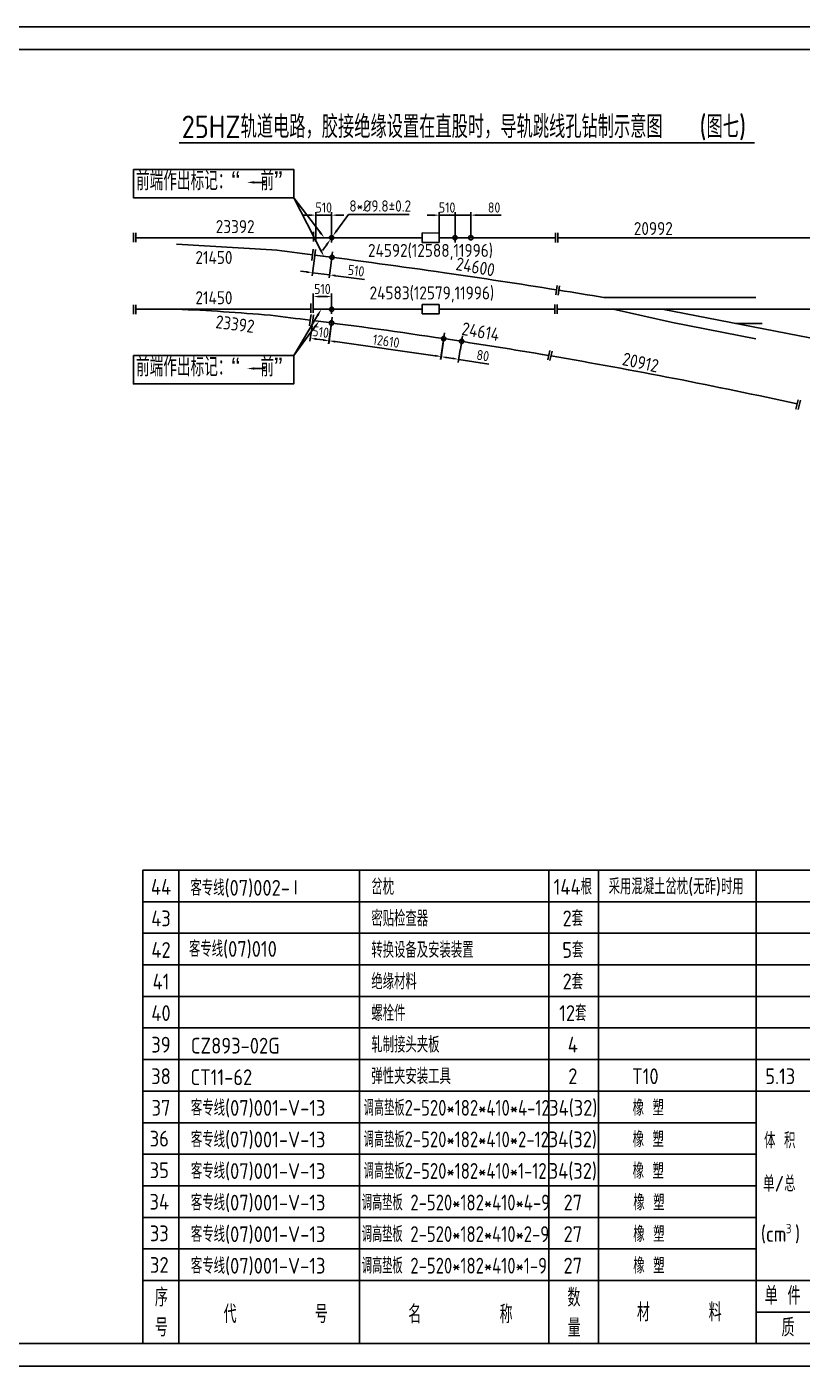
# Model space of a CAD drawing. Header units: millimetres. Extents: x 88099 to 263099, y -144739 to -10699.
# Drawn here: x 224024 to 241218, y -40399 to -10699 of the extents above; entities that cross this region are included whole.
import ezdxf
from ezdxf import colors
from ezdxf.entities.mleader import LeaderData, LeaderLine
from ezdxf.enums import TextEntityAlignment as Align
from ezdxf.math import Vec2, Vec3

# ---------------------------------------------------------------- set-up
doc = ezdxf.new("R2010")
doc.units = ezdxf.units.MM
doc.layers.get('0').update_dxf_attribs({"color": 1})
doc.layers.get('Defpoints').update_dxf_attribs({"color": 252})
for name, color, linetype in [('4', 7, 'Continuous'), ('尺寸线层', 7, 'Continuous'), ('粗实线层', 1, 'Continuous'), ('细实线层', 7, 'Continuous')]:
    doc.layers.add(name, color=color, linetype=linetype)
doc.styles.add('HZ', font='gbenor.shx', dxfattribs={"width": 0.7, "bigfont": 'gbcbig.shx'})
doc.styles.get("Standard").update_dxf_attribs({"font": 'gbenor.shx', "bigfont": 'gbcbig.shx'})
doc.dimstyles.new('ISO-25', dxfattribs={"dimtxt": 3.5, "dimasz": 2, "dimexe": 0.75, "dimexo": 0, "dimtad": 1, "dimdec": 1, "dimtxsty": 'Standard', "dimcen": 2.5, "dimclrd": 2, "dimclre": 2, "dimclrt": 2, "dimadec": 0, "dimazin": 0, "dimtfac": 1, "dimtdec": 1, "dimtmove": 0, "dimatfit": 3, "dimfxl": 1, "dimarcsym": 0})
doc.dimstyles.new('ISO-25$3', dxfattribs={"dimscale": 100, "dimtxt": 3.5, "dimasz": 2, "dimexe": 0.75, "dimexo": 0, "dimtad": 1, "dimtoh": 1, "dimdec": 1, "dimtxsty": 'Standard', "dimcen": 2.5, "dimclrd": 2, "dimclre": 2, "dimclrt": 2, "dimadec": 0, "dimazin": 0, "dimtfac": 1, "dimtdec": 1, "dimtmove": 0, "dimatfit": 3, "dimfxl": 1, "dimarcsym": 0})

# ---------------------------------------------------------------- blocks, each defined once
blk = doc.blocks.new('*D95')
at = {"layer": 'Defpoints', "color": 0, "transparency": 16777216}
for p in [(230375, -16681), (230375, -16856), (230784, -16961)]:
    blk.add_point(p, dxfattribs=at)
at = {"layer": '细实线层', "color": 7, "lineweight": -2, "transparency": 16777216}
for p, q in [((230375, -16856), (230375, -16613)), ((230784, -16961), (230784, -16613)), ((230649, -16681), (230510, -16681))]:
    blk.add_line(p, q, dxfattribs=at)
at = {"layer": '细实线层', "color": 7, "transparency": 16777216}
for points in [[(230510, -16658), (230510, -16703), (230375, -16681)], [(230649, -16658), (230649, -16703), (230784, -16681)]]:
    blk.add_solid(points, dxfattribs=at)
at = {"layer": '细实线层', "color": 2, "transparency": 16777216, "insert": (230579, -16512), "char_height": 225, "attachment_point": 5}
blk.add_mtext('510', dxfattribs=at)
blk = doc.blocks.new('*D96')
at = {"layer": 'Defpoints', "color": 0, "transparency": 16777216}
for p in [(230433, -14876), (230433, -15377), (230784, -15377)]:
    blk.add_point(p, dxfattribs=at)
at = {"layer": '细实线层', "color": 7, "lineweight": -2, "transparency": 16777216}
for p, q in [((230433, -15377), (230433, -14808)), ((230784, -15377), (230784, -14808)), ((230298, -14876), (230163, -14876)), ((230784, -14876), (230433, -14876)), ((230919, -14876), (231054, -14876))]:
    blk.add_line(p, q, dxfattribs=at)
at = {"layer": '细实线层', "color": 7, "transparency": 16777216}
for points in [[(230298, -14853), (230298, -14898), (230433, -14876)], [(230919, -14853), (230919, -14898), (230784, -14876)]]:
    blk.add_solid(points, dxfattribs=at)
at = {"layer": '细实线层', "color": 2, "transparency": 16777216, "insert": (230608, -14707), "char_height": 225, "attachment_point": 5}
blk.add_mtext('510', dxfattribs=at)
blk = doc.blocks.new('*D126')
at = {"layer": 'Defpoints', "color": 0, "transparency": 16777216}
for p in [(230395, -15886), (230773, -15936), (230739, -16201)]:
    blk.add_point(p, dxfattribs=at)
at = {"layer": '细实线层', "color": 7, "lineweight": -2, "transparency": 16777216}
for p, q in [((230395, -15886), (230352, -16219)), ((230773, -15936), (230730, -16268)), ((230226, -16135), (230093, -16117)), ((230360, -16152), (230739, -16201)), ((230872, -16219), (231510, -16301))]:
    blk.add_line(p, q, dxfattribs=at)
at = {"layer": '细实线层', "color": 7, "transparency": 16777216}
for points in [[(230229, -16113), (230223, -16157), (230360, -16152)], [(230875, -16196), (230870, -16241), (230739, -16201)]]:
    blk.add_solid(points, dxfattribs=at)
at = {"layer": '细实线层', "color": 2, "transparency": 16777216, "insert": (231327, -16108), "char_height": 225, "attachment_point": 5, "rotation": 352.6048}
blk.add_mtext('510', dxfattribs=at)
blk = doc.blocks.new('*D127')
at = {"layer": 'Defpoints', "color": 0, "transparency": 16777216}
for p in [(230348, -17334), (230764, -17390), (230311, -17606)]:
    blk.add_point(p, dxfattribs=at)
at = {"layer": '细实线层', "color": 7, "lineweight": -2, "transparency": 16777216}
for p, q in [((230348, -17334), (230302, -17673)), ((230764, -17390), (230718, -17729)), ((230593, -17644), (230445, -17624))]:
    blk.add_line(p, q, dxfattribs=at)
at = {"layer": '细实线层', "color": 7, "transparency": 16777216}
for points in [[(230448, -17602), (230442, -17646), (230311, -17606)], [(230596, -17622), (230590, -17666), (230727, -17662)]]:
    blk.add_solid(points, dxfattribs=at)
at = {"layer": '细实线层', "color": 2, "transparency": 16777216, "insert": (230542, -17467), "char_height": 225, "attachment_point": 5, "rotation": 352.3365}
blk.add_mtext('510', dxfattribs=at)
blk = doc.blocks.new('*D139')
at = {"layer": 'Defpoints', "color": 0, "transparency": 16777216}
for p in [(230781, -17265), (233268, -17614), (233212, -18011)]:
    blk.add_point(p, dxfattribs=at)
at = {"layer": '细实线层', "color": 7, "lineweight": -2, "transparency": 16777216}
for p, q in [((230781, -17265), (230716, -17729)), ((230859, -17681), (233079, -17992)), ((233268, -17614), (233203, -18077))]:
    blk.add_line(p, q, dxfattribs=at)
at = {"layer": '细实线层', "color": 7, "transparency": 16777216}
for points in [[(230862, -17658), (230855, -17703), (230725, -17662)], [(233082, -17970), (233076, -18014), (233212, -18011)]]:
    blk.add_solid(points, dxfattribs=at)
at = {"layer": '细实线层', "color": 2, "transparency": 16777216, "insert": (231992, -17669), "char_height": 225, "attachment_point": 5, "rotation": 352.0176}
blk.add_mtext('12610', dxfattribs=at)
blk = doc.blocks.new('*D140')
at = {"layer": 'Defpoints', "color": 0, "transparency": 16777216}
for p in [(233241, -17788), (233205, -18011), (233637, -17852)]:
    blk.add_point(p, dxfattribs=at)
at = {"layer": '细实线层', "color": 7, "lineweight": -2, "transparency": 16777216}
for p, q in [((233241, -17788), (233194, -18077)), ((233338, -18032), (233468, -18053)), ((233637, -17852), (233591, -18141)), ((233601, -18075), (234268, -18182))]:
    blk.add_line(p, q, dxfattribs=at)
at = {"layer": '细实线层', "color": 7, "transparency": 16777216}
for points in [[(233342, -18010), (233335, -18054), (233205, -18011)], [(233472, -18031), (233464, -18075), (233601, -18075)]]:
    blk.add_solid(points, dxfattribs=at)
at = {"layer": '细实线层', "color": 2, "transparency": 16777216, "insert": (234137, -17990), "char_height": 225, "attachment_point": 5, "rotation": 350.8497}
blk.add_mtext('80', dxfattribs=at)
blk = doc.blocks.new('*D105')
at = {"layer": 'Defpoints', "color": 0, "transparency": 16777216}
for p in [(233169, -14876), (233169, -15377), (233520, -15377)]:
    blk.add_point(p, dxfattribs=at)
at = {"layer": '细实线层', "color": 7, "lineweight": -2, "transparency": 16777216}
for p, q in [((233169, -15377), (233169, -14809)), ((233520, -15377), (233520, -14809)), ((233034, -14876), (232899, -14876)), ((233520, -14876), (233169, -14876)), ((233655, -14876), (233790, -14876))]:
    blk.add_line(p, q, dxfattribs=at)
at = {"layer": '细实线层', "color": 7, "transparency": 16777216}
for points in [[(233034, -14854), (233034, -14899), (233169, -14876)], [(233655, -14854), (233655, -14899), (233520, -14876)]]:
    blk.add_solid(points, dxfattribs=at)
at = {"layer": '细实线层', "color": 2, "transparency": 16777216, "insert": (233344, -14707), "char_height": 225, "attachment_point": 5}
blk.add_mtext('510', dxfattribs=at)
blk = doc.blocks.new('*D106')
at = {"layer": 'Defpoints', "color": 0, "transparency": 16777216}
for p in [(233520, -15016), (233871, -14876), (233871, -15377)]:
    blk.add_point(p, dxfattribs=at)
at = {"layer": '细实线层', "color": 7, "lineweight": -2, "transparency": 16777216}
for p, q in [((233520, -15016), (233520, -14808)), ((233871, -15377), (233871, -14808)), ((233385, -14876), (233250, -14876)), ((233520, -14876), (233871, -14876)), ((234006, -14876), (234545, -14876))]:
    blk.add_line(p, q, dxfattribs=at)
at = {"layer": '细实线层', "color": 7, "transparency": 16777216}
for points in [[(233385, -14853), (233385, -14898), (233520, -14876)], [(234006, -14853), (234006, -14898), (233871, -14876)]]:
    blk.add_solid(points, dxfattribs=at)
at = {"layer": '细实线层', "color": 2, "transparency": 16777216, "insert": (234386, -14707), "char_height": 225, "attachment_point": 5}
blk.add_mtext('80', dxfattribs=at)
blk = doc.blocks.new('*D145')
at = {"layer": 'Defpoints', "color": 0, "transparency": 16777216}
for p in [(230756, -15416), (230812, -15338)]:
    blk.add_point(p, dxfattribs=at)
at = {"layer": '细实线层', "color": 7, "lineweight": -2, "transparency": 16777216}
for p, q in [((231157, -14860), (230900, -15217)), ((232503, -14860), (231157, -14860)), ((230756, -15416), (230812, -15338)), ((230668, -15538), (230580, -15659))]:
    blk.add_line(p, q, dxfattribs=at)
at = {"layer": '细实线层', "color": 7, "transparency": 16777216}
for points in [[(230648, -15523), (230688, -15552), (230756, -15416)], [(230879, -15202), (230920, -15231), (230812, -15338)]]:
    blk.add_solid(points, dxfattribs=at)
at = {"layer": '细实线层', "color": 7, "transparency": 16777216, "insert": (231861, -14673), "char_height": 250, "attachment_point": 5}
blk.add_mtext('8*%%C9.8±0.2', dxfattribs=at)

msp = doc.modelspace()

# ---------------------------------------------------------------- linework, layer by layer
at = {"color": 1, "linetype": 'ByBlock', "ltscale": 10}
for p, q in [((226444.73, -15377.08), (229457.33, -15377.08)), ((229457.33, -15377.08), (230380.15, -15377.08)), ((230432.95, -15377.08), (232789.85, -15377.08)), ((233168.89, -15377.08), (235745.23, -15377.08)), ((235798.03, -15377.08), (241395.99, -15377.08)), ((227340.64, -15517.45), (229457.33, -15641.38)), ((236820.97, -16700.9), (240190.3, -16700.9)), ((226444.73, -16961.08), (229457.33, -16961.08)), ((229457.33, -16961.08), (230322.09, -16961.11)), ((232788.88, -16961.15), (230374.89, -16961.15)), ((233168.89, -16961.08), (235729.77, -16961.08)), ((235782.57, -16961.08), (238112.16, -16961.08)), ((237024.35, -16961.08), (238341.49, -17259.52)), ((238112.16, -16961.08), (241391.13, -16961.08)), ((238112.16, -16961.08), (241390.05, -17597.19)), ((238341.49, -17259.52), (240190.3, -17617.71)), ((239745.27, -17278), (240330.7, -17278))]:
    msp.add_line(p, q, dxfattribs=at)
for centre, radius, start, end in [((206917.09, -198412.42), 184155.69, 82.6870429, 82.9694974), ((206917.09, -198412.42), 184155.69, 81.7683055, 82.6705061), ((206917.09, -198412.42), 184155.69, 80.9861422, 81.7683055), ((206917.09, -198412.42), 184155.69, 80.6547214, 80.9696547), ((225693.57, -58227.79), 41299.57, 84.816551, 87.714375), ((215148.66, -137783.83), 121528.15, 82.8330412, 83.2537925), ((215148.66, -137783.83), 121528.15, 81.425456, 82.8079824), ((215148.66, -137783.83), 121528.15, 80.3128795, 81.425456), ((215148.66, -137783.83), 121528.15, 77.6670482, 80.287919)]:
    msp.add_arc(centre, radius, start, end, dxfattribs=at)
at = {"layer": '4', "color": 7}
for p, q in [((232790, -15271.48), (232789.71, -15482.68)), ((232790, -15271.48), (233168.89, -15271.62)), ((232789.71, -15482.68), (233168.89, -15482.82)), ((232789.02, -16855.56), (232788.73, -17066.75)), ((232790, -16855.56), (233168.89, -16855.7)), ((232789.71, -17066.76), (233168.89, -17066.9))]:
    msp.add_line(p, q, dxfattribs=at)
at = {"layer": '尺寸线层'}
for points in [[(226389.86, -13860.3), (229943.43, -13860.3), (229943.43, -14489.41), (226389.86, -14489.41)], [(226389.86, -17988), (229943.43, -17988), (229943.43, -18617.11), (226389.86, -18617.11)]]:
    msp.add_lwpolyline(points, close=True, dxfattribs=at)
at = {"layer": '粗实线层'}
for p, q in [((262598.58, -11199.02), (90598.58, -11199.02)), ((226598.58, -29399.02), (226598.58, -39899.02)), ((226598.58, -29399.02), (244598.58, -29399.02)), ((226598.58, -38499.02), (244598.58, -38499.02)), ((195698.58, -39899.02), (262598.58, -39899.02))]:
    msp.add_line(p, q, dxfattribs=at)
at = {"layer": '粗实线层', "ltscale": 10}
msp.add_line((227405.42, -13268.78), (240160.52, -13268.78), dxfattribs=at)
at = {"layer": '细实线层'}
for p, q in [((88098.58, -10699.02), (263098.58, -10699.02)), ((226391.93, -15264.44), (226391.93, -15475.64)), ((226444.73, -15264.44), (226444.73, -15475.64)), ((230380.15, -15246.22), (230380.15, -15457.42)), ((230432.95, -15246.22), (230432.95, -15457.42)), ((230783.8, -15271.48), (230783.8, -15482.68)), ((233168.89, -15271.62), (233168.89, -15482.82)), ((233519.73, -15271.62), (233519.73, -15482.82)), ((235745.23, -15271.15), (235745.23, -15482.35)), ((235798.03, -15271.15), (235798.03, -15482.35)), ((230374.1, -15629.76), (230358.07, -15754.71)), ((230426.82, -15636.53), (230410.79, -15761.49)), ((230805.77, -15685.69), (230789.74, -15810.65)), ((230342.04, -15879.67), (230358.07, -15754.71)), ((230394.76, -15886.43), (230410.79, -15761.47)), ((230773.1, -15935.53), (230789.74, -15810.65)), ((235784.5, -16433.83), (235752.02, -16642.52)), ((235836.68, -16441.96), (235804.19, -16650.64)), ((226391.93, -16861.78), (226391.93, -17072.98)), ((226444.73, -16861.78), (226444.73, -17072.98)), ((230322.09, -16834.08), (230322.09, -17045.28)), ((230374.89, -16834.08), (230374.89, -17045.28)), ((230783.8, -16855.55), (230783.8, -17066.75)), ((233168.89, -16855.7), (233168.89, -17066.9)), ((235729.77, -16855.15), (235729.77, -17066.35)), ((235782.57, -16855.15), (235782.57, -17066.35)), ((230294.62, -17330.16), (230310.64, -17205.2)), ((230326.67, -17080.25), (230310.64, -17205.2)), ((230347.34, -17336.92), (230363.37, -17211.96)), ((230379.39, -17087.02), (230363.36, -17211.98)), ((230796.55, -17140.28), (230780.52, -17265.24)), ((237625.56, -16961.08), (237885.05, -16961.08)), ((230763.89, -17390.12), (230780.52, -17265.24)), ((233287.63, -17486.7), (233240.86, -17789.85)), ((233683.92, -17548.96), (233637.15, -17852.11)), ((235624.68, -17880.55), (235573.9, -18085.55)), ((235675.93, -17893.24), (235625.15, -18098.24)), ((241128.68, -18969.16), (241077.91, -19174.17)), ((241179.94, -18981.86), (241129.16, -19186.86)), ((227398.58, -29399.02), (227398.58, -39899.02)), ((231398.58, -29399.02), (231398.58, -39899.02)), ((235598.58, -29399.02), (235598.58, -39899.02)), ((236698.58, -29399.02), (236698.58, -39899.02)), ((240198.58, -29399.02), (240198.58, -39899.02)), ((226598.58, -30099.02), (242598.58, -30099.02)), ((226598.58, -30799.02), (242598.58, -30799.02)), ((226598.58, -31499.02), (244598.58, -31499.02)), ((226598.58, -32199.02), (242598.58, -32199.02)), ((226598.58, -32899.02), (242598.58, -32899.02)), ((226598.58, -33599.02), (244598.58, -33599.02)), ((226598.58, -34299.02), (244598.58, -34299.02)), ((226598.58, -34999.02), (240198.58, -34999.02)), ((226598.58, -35699.02), (240198.58, -35699.02)), ((226598.58, -36399.02), (240198.58, -36399.02)), ((226598.58, -37099.02), (240198.58, -37099.02)), ((226598.58, -37799.02), (240198.58, -37799.02)), ((240198.58, -39199.02), (242598.58, -39199.02)), ((226598.58, -39899.02), (244598.58, -39899.02)), ((226598.58, -39899.02), (244598.58, -39899.02)), ((88098.58, -40399.02), (263098.58, -40399.02))]:
    msp.add_line(p, q, dxfattribs=at)
at = {"layer": '细实线层', "color": 7}
for p, q in [((229071.56, -14149.26), (229306.04, -14149.26)), ((229071.56, -18276.96), (229306.04, -18276.96))]:
    msp.add_line(p, q, dxfattribs=at)
at = {"layer": '细实线层', "color": 6}
for centre in [(230783.8, -15377.08), (233519.73, -15377.22), (233870.57, -15377.08), (230789.74, -15810.63), (230783.8, -16961.15), (230780.52, -17265.24), (233268.03, -17614.04), (233664.32, -17676.29)]:
    msp.add_circle(centre, 48, dxfattribs=at)
at = {"layer": '细实线层', "color": 7}
for points in [[(229071.56, -14122.26), (229071.56, -14176.26), (228909.56, -14149.26)], [(229071.56, -18249.96), (229071.56, -18303.96), (228909.56, -18276.96)]]:
    msp.add_solid(points, dxfattribs=at)

# ---------------------------------------------------------------- texts
at = {"color": 7, "style": 'HZ'}
for s, height, p in [('25HZ轨道电路，胶接绝缘设置在直股时，导轨跳线孔钻制示意图   (图七)', 500, (227457.85, -13166.28)), ('前端作出标记：“  前”', 420, (226445.93, -14324.65)), ('前端作出标记：“  前”', 420, (226445.93, -18452.34))]:
    msp.add_text(s, height=height, dxfattribs=at).set_placement(p)
at = {"layer": '细实线层', "style": 'HZ'}
for s, p in [('23392', (228213.69, -15273.59)), ('20992', (237483.62, -15316.81)), ('21450', (227763.04, -15957.88)), ('24592(12588,11996)', (231589.48, -15801.86)), ('21450', (227763.04, -16851.25)), ('24583(12579,11996)', (231624.49, -16744.1))]:
    msp.add_text(s, height=288, dxfattribs=at).set_placement(p)
for s, rotation, p in [('24600', 350, (233520.49, -16089.34)), ('23392', 352.49855, (228197.34, -17377.53)), ('24614', 350, (233650.38, -17527.15)), ('20912', 347.498614, (237209.22, -18194.57))]:
    msp.add_text(s, height=288, rotation=rotation, dxfattribs=at).set_placement(p)
at = {"layer": '细实线层'}
for s, p in [('44', (226999.76, -29944.5)), ('144根', (236131.42, -29944.5)), ('采用混凝土岔枕(无砟)时用', (238423.06, -29936.38)), ('43', (226999.76, -30644.5)), ('2套', (236131.42, -30644.5)), ('42', (226999.76, -31344.5)), ('5套', (236131.42, -31344.5)), ('41', (226999.76, -32044.5)), ('2套', (236131.42, -32044.5)), ('12套', (236131.42, -32744.5)), ('40', (226999.76, -32744.5)), ('39', (226999.76, -33444.5)), ('4', (236131.42, -33444.5)), ('38', (226999.76, -34144.5)), ('2', (236131.42, -34144.5)), ('T10', (237739.68, -34144.5)), ('5.13', (240731.42, -34144.5)), ('37', (226999.76, -34844.5)), ('34(32)', (236140.56, -34844.5)), ('橡 塑', (237803.99, -34844.5)), ('36', (226962.29, -35528.31)), ('34(32)', (236131.42, -35544.5)), ('橡 塑', (237803.99, -35544.5)), ('35', (226962.29, -36228.31)), ('34(32)', (236131.42, -36244.5)), ('橡 塑', (237803.99, -36244.5)), ('34', (226962.29, -36928.31)), ('27', (236131.42, -36944.5)), ('橡 塑', (237818.86, -36944.5)), ('33', (226962.29, -37628.31)), ('27', (236131.42, -37644.5)), ('橡 塑', (237818.86, -37644.5)), ('(cm )', (240735.67, -37640.14)), ('32', (226962.29, -38328.31)), ('27', (236131.42, -38344.5)), ('橡 塑', (237818.86, -38344.5))]:
    msp.add_text(s, height=350, dxfattribs=at).set_placement(p, align=Align.CENTER)
for s, height, p in [('客专线(07)002-Ⅰ', 350, (227652.52, -29966.49)), ('岔枕', 350, (231663.72, -29944.5)), ('密贴检查器', 350, (231663.72, -30644.5)), ('客专线(07)010', 350, (227620.01, -31321.6)), ('转换设备及安装装置', 350, (231663.72, -31344.5)), ('绝缘材料', 350, (231663.72, -32044.5)), ('螺栓件', 350, (231663.72, -32744.5)), ('CZ893-02G', 350, (227661.29, -33466.49)), ('轧制接头夹板', 350, (231663.72, -33444.5)), ('CT11-62', 350, (227652.52, -34166.49)), ('弹性夹安装工具', 350, (231663.72, -34144.5)), ('客专线(07)001-V-13', 350, (227663.72, -34847.01)), ('客专线(07)001-V-13', 350, (227663.72, -35547.01)), ('体 积', 350, (240373.08, -35568.88)), ('客专线(07)001-V-13', 350, (227663.72, -36247.01)), ('单/总', 350, (240351.35, -36527.73)), ('客专线(07)001-V-13', 350, (227663.72, -36947.01)), ('客专线(07)001-V-13', 350, (227663.72, -37647.01)), ('3', 210, (240855.03, -37452.9)), ('客专线(07)001-V-13', 350, (227663.72, -38347.01)), ('单 件', 400, (240386.61, -39036.79)), ('序', 400, (226864.02, -39072.4)), ('数', 400, (236013.03, -39079.02)), ('代        号', 400, (228387.31, -39442.27)), ('名        称', 400, (232483.69, -39446.68)), ('材      料', 400, (237554.42, -39402.38)), ('号', 400, (226866.23, -39739.06)), ('量', 400, (236015.24, -39745.68)), ('质    量', 400, (240759.94, -39741.2))]:
    msp.add_text(s, height=height, dxfattribs=at).set_placement(p)
at = {"layer": '细实线层', "width": 0.9}
for s, p in [('调高垫板2-520*182*410*4-12', (231493.83, -34844.5)), ('调高垫板2-520*182*410*2-12', (231493.83, -35544.5)), ('调高垫板2-520*182*410*1-12', (231493.83, -36244.5)), ('调高垫板 2-520*182*410*4-9', (231450.6, -36944.5)), ('调高垫板 2-520*182*410*2-9', (231450.6, -37644.5)), ('调高垫板 2-520*182*410*1-9', (231450.6, -38344.5))]:
    msp.add_text(s, height=350, dxfattribs=at).set_placement(p)

# ---------------------------------------------------------------- dimensions: what is measured, and where the dimension line sits
at = {"layer": '细实线层'}
dim = msp.add_diameter_dim_2p(p1=(230755.7, -15416), p2=(230811.89, -15338.16), text='8*%%C9.8±0.2', dimstyle='ISO-25$3', override={"dimtxt": 2.5, "dimasz": 1.5, "dimdsep": 46, "dimclrd": 7, "dimclre": 7, "dimclrt": 7}, dxfattribs=at)
dim.commit()
dim.dimension.update_dxf_attribs({"geometry": '*D145', "text_midpoint": (231861.28, -14860.48), "dimtype": 163})
at = {"layer": '细实线层', "color": 2}
for base, p1, p2, text, picture, middle in [((230432.95, -14875.94), (230783.8, -15377.08), (230432.95, -15377.08), '510', '*D96', (230608.38, -14875.94)), ((233168.89, -14876.09), (233519.73, -15377.22), (233168.89, -15377.08), '510', '*D105', (233344.31, -14876.09)), ((233870.57, -14875.94), (233519.73, -15016.2), (233870.57, -15377.08), '80', '*D106', (234385.91, -14875.94)), ((230374.89, -16680.89), (230783.8, -16961.15), (230374.89, -16855.51), '510', '*D95', (230579.34, -16680.89))]:
    dim = msp.add_linear_dim(base=base, p1=p1, p2=p2, text=text, dimstyle='ISO-25', override={"dimscale": 90, "dimtxt": 2.5, "dimasz": 1.5, "dimdsep": 46, "dimclrd": 7, "dimclre": 7}, dxfattribs=at)
    dim.commit()
    dim.dimension.update_dxf_attribs({"geometry": picture, "text_midpoint": middle, "dimtype": 160})
for base, p1, p2, angle, text, picture, middle in [((230738.6, -16201.34), (230394.76, -15886.43), (230773.1, -15935.53), 352.604778, '510', '*D126', (231305.43, -16274.91)), ((230311.12, -17606.09), (230763.89, -17390.12), (230347.71, -17334.12), 172.336542, '510', '*D127', (230519.21, -17634.09)), ((233205.2, -18010.76), (233637.15, -17852.11), (233241.04, -17788.31), 170.849728, '80', '*D140', (234110.1, -18156.51))]:
    dim = msp.add_linear_dim(base=base, p1=p1, p2=p2, angle=angle, text=text, dimstyle='ISO-25', override={"dimscale": 90, "dimtxt": 2.5, "dimasz": 1.5, "dimdsep": 46, "dimclrd": 7, "dimclre": 7}, dxfattribs=at)
    dim.commit()
    dim.dimension.update_dxf_attribs({"geometry": picture, "text_midpoint": middle, "dimtype": 161})
dim = msp.add_aligned_dim(p1=(230780.53, -17265.22), p2=(233268.03, -17614.04), distance=-400.41, text='12610', dimstyle='ISO-25', override={"dimscale": 90, "dimtxt": 2.5, "dimasz": 1.5, "dimdsep": 46, "dimclrd": 7, "dimclre": 7}, dxfattribs=at)
dim.commit()
dim.dimension.update_dxf_attribs({"geometry": '*D139', "text_midpoint": (231992.11, -17669.05)})

# ---------------------------------------------------------------- leaders
at = {"layer": '尺寸线层'}
ml = msp.add_multileader_mtext('Standard', dxfattribs=at)
ml.set_content('', color=256)
ml.set_leader_properties()
ml.build(insert=Vec2(0, 0))
ml.multileader.update_dxf_attribs({"text_right_attachment_type": 6, "dogleg_length": 0.36, "arrow_head_size": 162})
ctx = ml.context
ctx.base_point, ctx.char_height, ctx.arrow_head_size, ctx.landing_gap_size, ctx.plane_origin = Vec3(229938.25, -14465.41), 48, 162, 2.4, Vec3(230620.27, -15377.08)
ctx.right_attachment, ctx.text_align_type = 6, 2
notes = []
notes.append((ctx, [(0, (1, 1, 0), (229943.48, -14489.41), (-1, 0), 0.432, [(0, [(230620.27, -15377.08)], 0, [])])]))
ctx.mtext.insert, ctx.mtext.alignment, ctx.mtext.flow_direction = Vec3(229940.65, -14441.41), 3, 5
ml = msp.add_multileader_mtext('Standard', dxfattribs=at)
ml.set_content('', color=256)
ml.set_leader_properties()
ml.build(insert=Vec2(0, 0))
ml.multileader.update_dxf_attribs({"text_right_attachment_type": 6, "dogleg_length": 0.36, "arrow_head_size": 162})
ctx = ml.context
ctx.base_point, ctx.char_height, ctx.arrow_head_size, ctx.landing_gap_size, ctx.plane_origin = Vec3(229938.25, -14465.41), 48, 162, 2.4, Vec3(230611.18, -15787.37)
ctx.right_attachment, ctx.text_align_type = 6, 2
notes.append((ctx, [(0, (1, 1, 0), (229943.48, -14489.41), (-1, 0), 0.432, [(0, [(230611.18, -15787.37)], 0, [])])]))
ctx.mtext.insert, ctx.mtext.alignment, ctx.mtext.flow_direction = Vec3(229940.65, -14441.41), 3, 5
ml = msp.add_multileader_mtext('Standard', dxfattribs=at)
ml.set_content('', color=256)
ml.set_leader_properties()
ml.build(insert=Vec2(0, 0))
ml.multileader.update_dxf_attribs({"text_right_attachment_type": 6, "dogleg_length": 0.36, "arrow_head_size": 162})
ctx = ml.context
ctx.base_point, ctx.char_height, ctx.arrow_head_size, ctx.landing_gap_size, ctx.plane_origin = Vec3(229938.2, -17964), 48, 162, 2.4, Vec3(230620.27, -19504.77)
ctx.right_attachment, ctx.text_align_type = 6, 2
notes.append((ctx, [(0, (1, 1, 0), (229943.43, -17988), (-1, 0), 0.432, [(0, [(230554.3, -16961.15)], 0, [])])]))
ctx.mtext.insert, ctx.mtext.alignment, ctx.mtext.flow_direction = Vec3(229940.6, -17940), 3, 5
ml = msp.add_multileader_mtext('Standard', dxfattribs=at)
ml.set_content('', color=256)
ml.set_leader_properties()
ml.build(insert=Vec2(0, 0))
ml.multileader.update_dxf_attribs({"text_right_attachment_type": 6, "dogleg_length": 0.36, "arrow_head_size": 162})
ctx = ml.context
ctx.base_point, ctx.char_height, ctx.arrow_head_size, ctx.landing_gap_size, ctx.plane_origin = Vec3(229937.77, -17964), 48, 162, 2.4, Vec3(230611.18, -19915.07)
ctx.right_attachment, ctx.text_align_type = 6, 2
notes.append((ctx, [(0, (1, 1, 0), (229943, -17988), (-1, 0), 0.432, [(0, [(230502.85, -17229.53)], 0, [])])]))
ctx.mtext.insert, ctx.mtext.alignment, ctx.mtext.flow_direction = Vec3(229940.17, -17940), 3, 5
for ctx, leaders in notes:
    for number, flags, end, landing, length, lines in leaders:
        leader = LeaderData()
        leader.index, (leader.has_last_leader_line, leader.has_dogleg_vector, leader.attachment_direction) = number, flags
        leader.last_leader_point, leader.dogleg_vector, leader.dogleg_length = Vec3(end), Vec3(landing), length
        for number, points, colour, breaks in lines:
            line = LeaderLine()
            line.index, line.vertices, line.color, line.breaks = number, Vec3.list(points), colors.encode_raw_color(colour), breaks
            leader.lines.append(line)
        ctx.leaders.append(leader)

doc.saveas('drawing.dxf')
